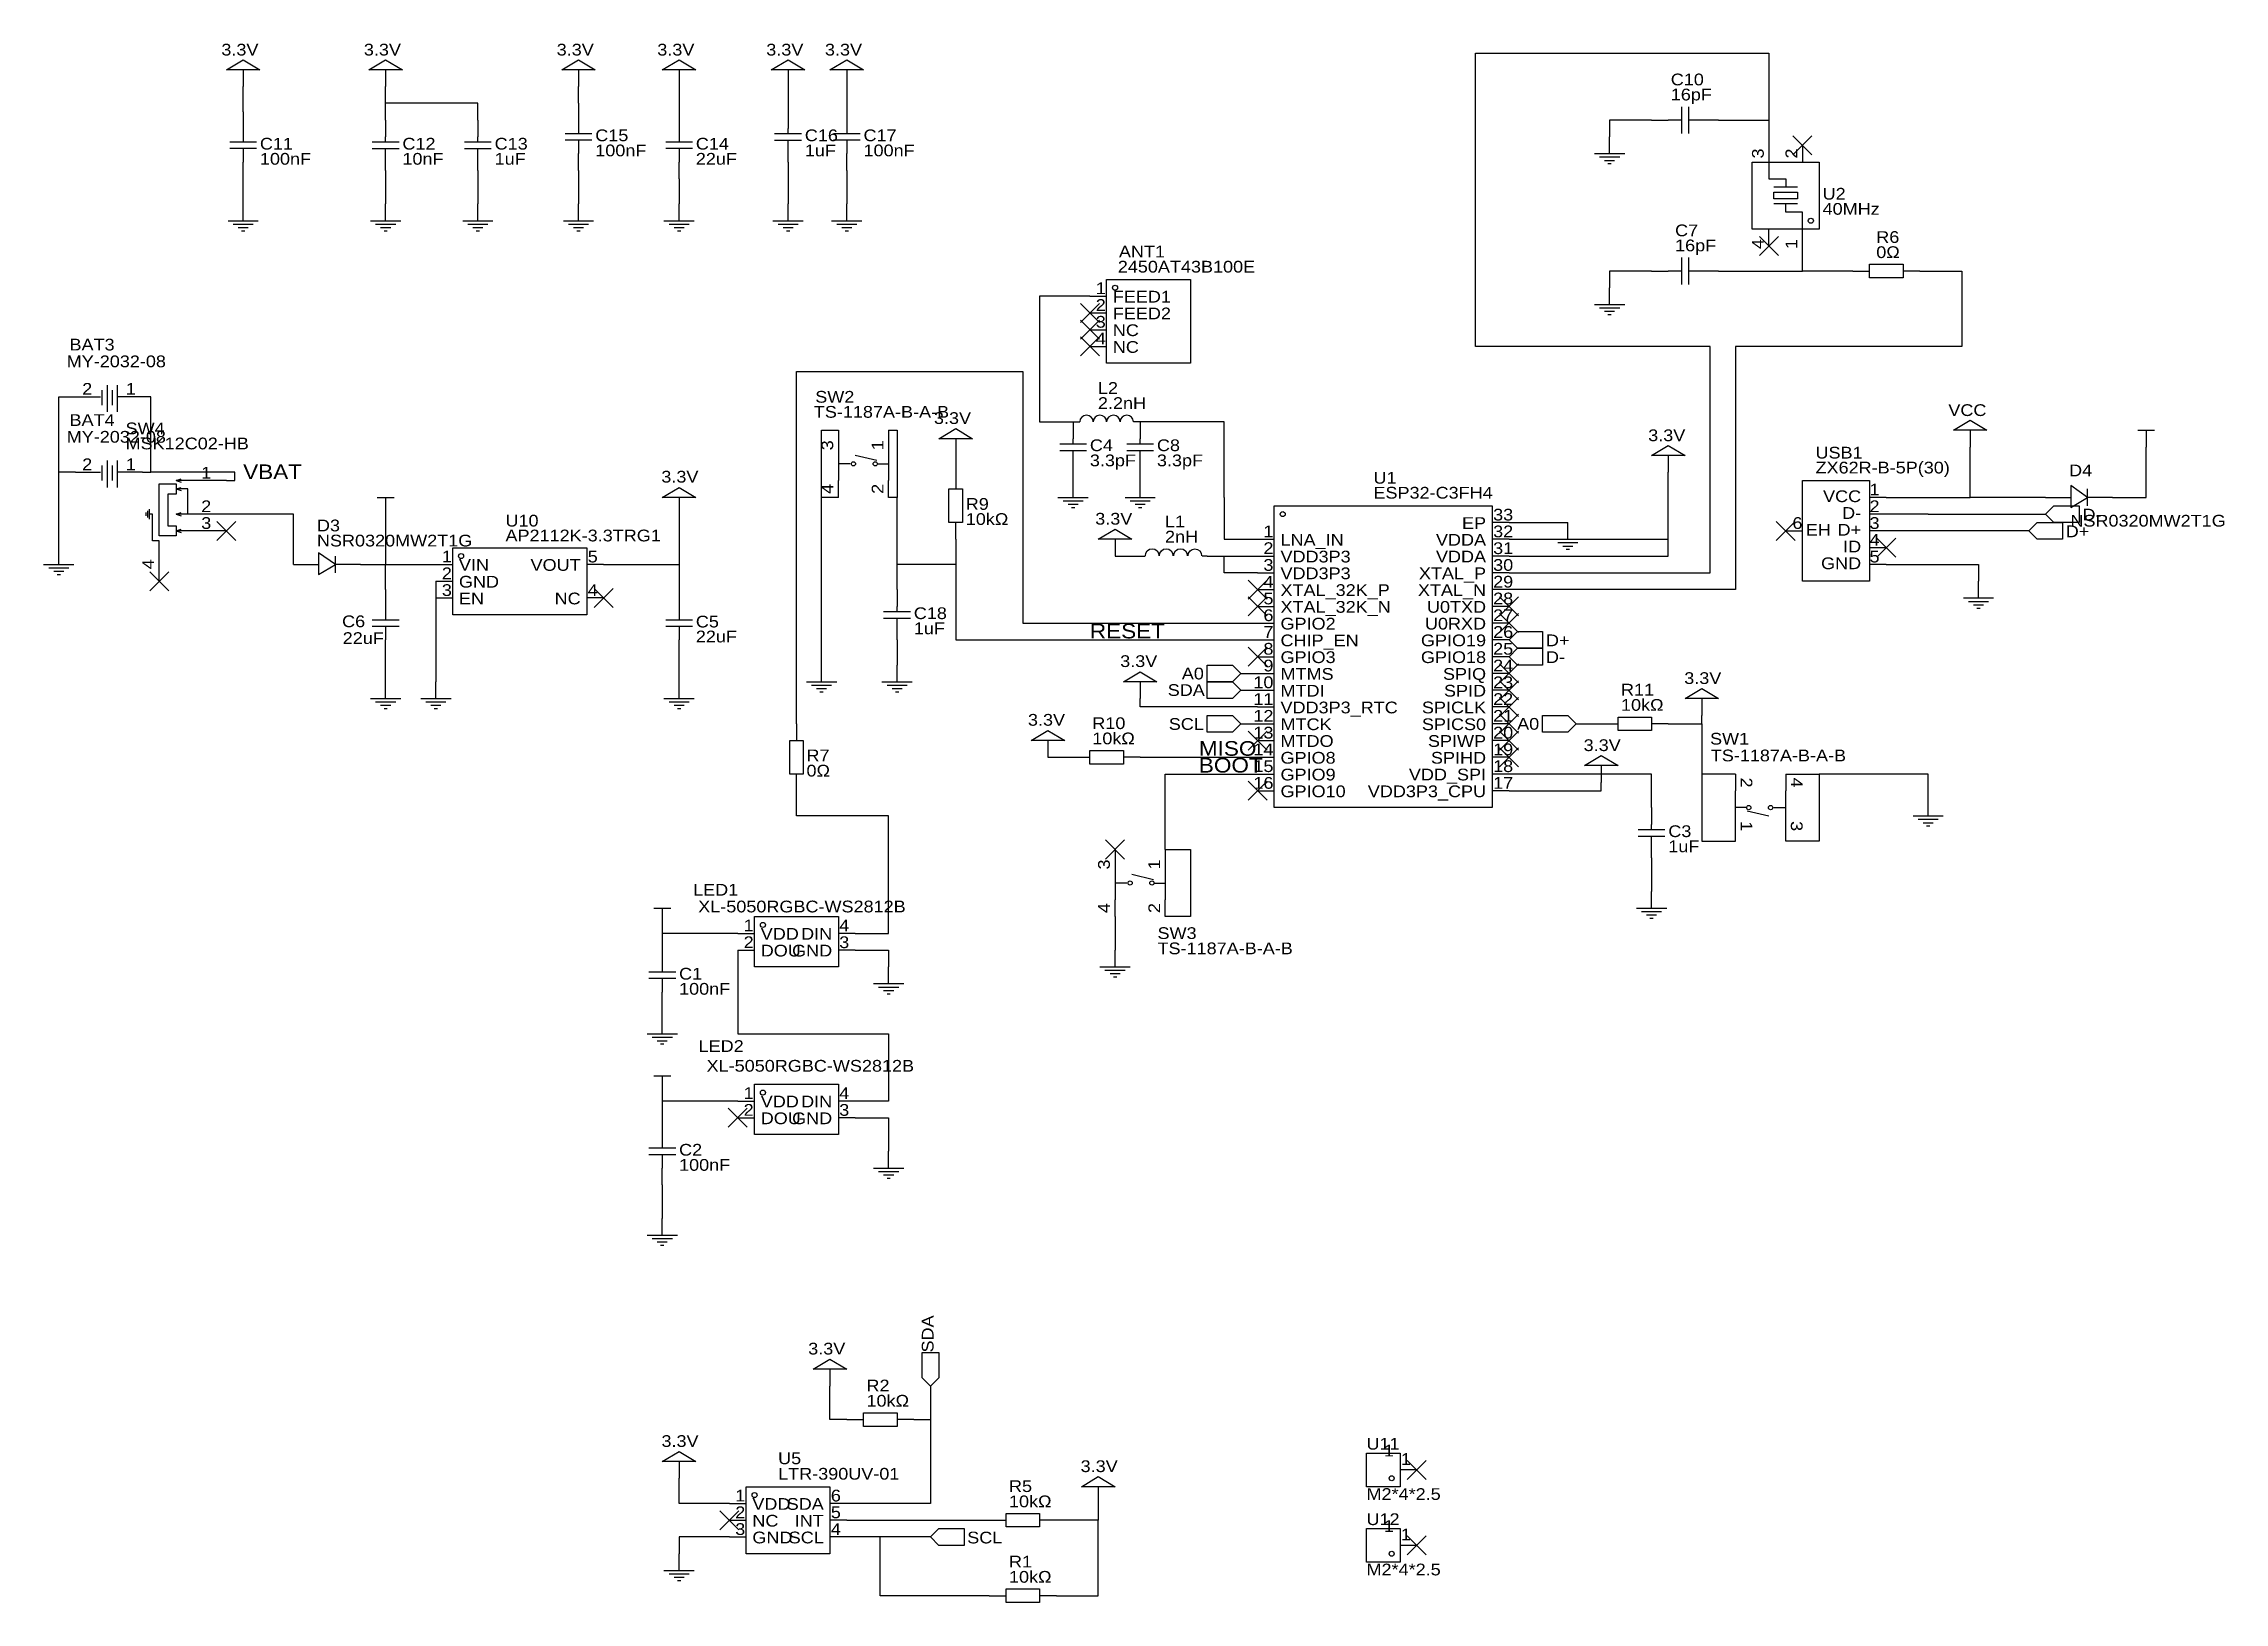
# Model space of a CAD drawing. Header units: millimetres. Extents: x 35 to 365, y -250 to -14.
import ezdxf
from ezdxf.enums import TextEntityAlignment as Align

# ---------------------------------------------------------------- set-up
doc = ezdxf.new("R2010")
doc.units = ezdxf.units.MM
doc.header["$MEASUREMENT"] = 0
doc.styles.get("Standard").update_dxf_attribs({"font": 'arial.ttf'})

msp = doc.modelspace()

# ---------------------------------------------------------------- linework, layer by layer
at = {"color": 1, "true_color": 0xa00000}
for points in [[(64.77, -17.78), (62.23, -17.78), (64.77, -16.26), (67.31, -17.78)], [(86.36, -17.78), (83.82, -17.78), (86.36, -16.26), (88.9, -17.78)], [(115.57, -17.78), (113.03, -17.78), (115.57, -16.26), (118.11, -17.78)], [(130.81, -17.78), (128.27, -17.78), (130.81, -16.26), (133.35, -17.78)], [(147.32, -17.78), (144.78, -17.78), (147.32, -16.26), (149.86, -17.78)], [(156.21, -17.78), (153.67, -17.78), (156.21, -16.26), (158.75, -17.78)], [(293.37, -41.91), (293.37, -31.75), (303.53, -31.75), (303.53, -41.91)], [(296.67, -37.34), (296.67, -36.32), (300.23, -36.32), (300.23, -37.34)], [(195.58, -49.53), (208.28, -49.53), (208.28, -62.23), (195.58, -62.23)], [(311.15, -47.24), (316.23, -47.24), (316.23, -49.28), (311.15, -49.28)], [(172.72, -73.66), (170.18, -73.66), (172.72, -72.14), (175.26, -73.66)], [(326.39, -72.39), (323.85, -72.39), (326.39, -70.87), (328.93, -72.39)], [(280.67, -76.2), (278.13, -76.2), (280.67, -74.68), (283.21, -76.2)], [(54.61, -80.77), (54.61, -82.04), (53.34, -82.04), (53.34, -86.87), (54.61, -86.87), (54.61, -88.39), (52.07, -88.39), (52.07, -80.52), (54.61, -80.52)], [(130.81, -82.55), (128.27, -82.55), (130.81, -81.03), (133.35, -82.55)], [(171.7, -86.36), (171.7, -81.28), (173.74, -81.28), (173.74, -86.36)], [(300.99, -80.01), (311.15, -80.01), (311.15, -95.25), (300.99, -95.25)], [(341.63, -84.07), (344.17, -82.55), (341.63, -80.77)], [(220.98, -83.82), (254, -83.82), (254, -129.54), (220.98, -129.54)], [(337.82, -85.09), (339.09, -83.82), (342.9, -83.82), (342.9, -86.36), (339.09, -86.36)], [(196.85, -88.9), (194.31, -88.9), (196.85, -87.38), (199.39, -88.9)], [(335.28, -87.63), (336.55, -86.36), (340.36, -86.36), (340.36, -88.9), (336.55, -88.9)], [(76.2, -94.23), (78.74, -92.71), (76.2, -90.93)], [(96.52, -90.17), (116.84, -90.17), (116.84, -100.33), (96.52, -100.33)], [(256.54, -104.14), (257.81, -102.87), (261.62, -102.87), (261.62, -105.41), (257.81, -105.41)], [(256.54, -106.68), (257.81, -105.41), (261.62, -105.41), (261.62, -107.95), (257.81, -107.95)], [(200.66, -110.49), (198.12, -110.49), (200.66, -108.97), (203.2, -110.49)], [(215.9, -109.22), (214.63, -110.49), (210.82, -110.49), (210.82, -107.95), (214.63, -107.95)], [(215.9, -111.76), (214.63, -113.03), (210.82, -113.03), (210.82, -110.49), (214.63, -110.49)], [(285.75, -113.03), (283.21, -113.03), (285.75, -111.51), (288.29, -113.03)], [(215.9, -116.84), (214.63, -118.11), (210.82, -118.11), (210.82, -115.57), (214.63, -115.57)], [(266.7, -116.84), (265.43, -118.11), (261.62, -118.11), (261.62, -115.57), (265.43, -115.57)], [(186.69, -119.38), (184.15, -119.38), (186.69, -117.86), (189.23, -119.38)], [(278.13, -117.86), (273.05, -117.86), (273.05, -115.82), (278.13, -115.82)], [(147.57, -124.46), (147.57, -119.38), (149.61, -119.38), (149.61, -124.46)], [(198.12, -122.94), (193.04, -122.94), (193.04, -120.9), (198.12, -120.9)], [(270.51, -123.19), (267.97, -123.19), (270.51, -121.67), (273.05, -123.19)], [(142.24, -146.05), (154.94, -146.05), (154.94, -153.67), (142.24, -153.67)], [(142.24, -171.45), (154.94, -171.45), (154.94, -179.07), (142.24, -179.07)], [(153.67, -214.63), (151.13, -214.63), (153.67, -213.11), (156.21, -214.63)], [(168.91, -217.17), (167.64, -215.9), (167.64, -212.09), (170.18, -212.09), (170.18, -215.9)], [(163.83, -223.27), (158.75, -223.27), (158.75, -221.23), (163.83, -221.23)], [(130.81, -228.6), (128.27, -228.6), (130.81, -227.08), (133.35, -228.6)], [(240.03, -232.41), (234.95, -232.41), (234.95, -227.33), (240.03, -227.33)], [(194.31, -232.41), (191.77, -232.41), (194.31, -230.89), (196.85, -232.41)], [(140.97, -232.41), (153.67, -232.41), (153.67, -242.57), (140.97, -242.57)], [(185.42, -238.51), (180.34, -238.51), (180.34, -236.47), (185.42, -236.47)], [(168.91, -240.03), (170.18, -238.76), (173.99, -238.76), (173.99, -241.3), (170.18, -241.3)], [(240.03, -243.84), (234.95, -243.84), (234.95, -238.76), (240.03, -238.76)], [(185.42, -249.94), (180.34, -249.94), (180.34, -247.9), (185.42, -247.9)]]:
    msp.add_lwpolyline(points, close=True, dxfattribs=at)
at = {"color": 1, "true_color": 0x008800}
for points in [[(251.46, -59.69), (251.46, -15.24)], [(251.46, -15.24), (295.91, -15.24)], [(295.91, -15.24), (295.91, -25.4)], [(64.77, -24.13), (64.77, -20.32)], [(86.36, -22.86), (86.36, -20.32)], [(86.36, -25.4), (86.36, -22.86)], [(100.33, -22.86), (86.36, -22.86)], [(100.33, -25.4), (100.33, -22.86)], [(115.57, -22.86), (115.57, -20.32)], [(130.81, -20.32), (130.81, -24.13)], [(147.32, -20.32), (147.32, -24.13)], [(156.21, -20.32), (156.21, -22.86)], [(278.13, -25.4), (271.78, -25.4)], [(271.78, -25.4), (271.78, -27.94)], [(288.29, -25.4), (295.91, -25.4)], [(295.91, -25.4), (295.91, -29.21)], [(86.36, -33.02), (86.36, -38.1)], [(100.33, -33.02), (100.33, -38.1)], [(115.57, -33.02), (115.57, -38.1)], [(147.32, -31.75), (147.32, -38.1)], [(156.21, -33.02), (156.21, -38.1)], [(64.77, -38.1), (64.77, -34.29)], [(130.81, -34.29), (130.81, -38.1)], [(300.99, -48.26), (300.99, -44.45)], [(278.13, -48.26), (271.78, -48.26)], [(271.78, -48.26), (271.78, -50.8)], [(288.29, -48.26), (300.99, -48.26)], [(308.61, -48.26), (300.99, -48.26)], [(318.77, -48.26), (325.12, -48.26)], [(325.12, -48.26), (325.12, -59.69)], [(193.04, -52.07), (185.42, -52.07)], [(185.42, -52.07), (185.42, -71.12)], [(287.02, -59.69), (251.46, -59.69)], [(287.02, -93.98), (287.02, -59.69)], [(325.12, -59.69), (290.83, -59.69)], [(290.83, -59.69), (290.83, -96.52)], [(148.59, -116.84), (148.59, -63.5)], [(148.59, -63.5), (182.88, -63.5)], [(182.88, -63.5), (182.88, -101.6)], [(36.83, -78.74), (36.83, -67.31)], [(36.83, -67.31), (39.37, -67.31)], [(50.8, -67.31), (49.53, -67.31)], [(50.8, -78.74), (50.8, -67.31)], [(152.4, -82.55), (152.4, -72.39)], [(152.4, -72.39), (154.94, -72.39)], [(162.56, -72.39), (163.83, -72.39)], [(163.83, -72.39), (163.83, -82.55)], [(185.42, -71.12), (190.5, -71.12)], [(213.36, -71.12), (200.66, -71.12)], [(213.36, -72.39), (213.36, -71.12)], [(213.36, -82.55), (213.36, -72.39)], [(326.39, -82.55), (326.39, -74.93)], [(353.06, -82.55), (353.06, -74.93)], [(39.37, -78.74), (36.83, -78.74)], [(36.83, -90.17), (36.83, -78.74)], [(49.53, -78.74), (50.8, -78.74)], [(63.5, -78.74), (50.8, -78.74)], [(63.5, -80.01), (63.5, -78.74)], [(172.72, -76.2), (172.72, -78.74)], [(190.5, -80.01), (190.5, -78.74)], [(200.66, -80.01), (200.66, -78.74)], [(280.67, -88.9), (280.67, -78.74)], [(62.23, -80.01), (63.5, -80.01)], [(152.4, -107.95), (152.4, -82.55)], [(154.94, -82.55), (152.4, -82.55)], [(163.83, -82.55), (162.56, -82.55)], [(163.83, -92.71), (163.83, -82.55)], [(213.36, -82.55), (213.36, -88.9)], [(313.69, -82.55), (326.39, -82.55)], [(337.82, -82.55), (326.39, -82.55)], [(347.98, -82.55), (353.06, -82.55)], [(72.39, -85.09), (62.23, -85.09)], [(72.39, -92.71), (72.39, -85.09)], [(86.36, -85.09), (86.36, -92.71)], [(130.81, -85.09), (130.81, -92.71)], [(320.04, -85.09), (313.69, -85.09)], [(320.04, -85.09), (330.2, -85.09)], [(330.2, -85.09), (337.82, -85.09)], [(172.72, -88.9), (172.72, -92.71)], [(213.36, -88.9), (218.44, -88.9)], [(256.54, -86.36), (265.43, -86.36)], [(256.54, -88.9), (280.67, -88.9)], [(280.67, -91.44), (280.67, -88.9)], [(335.28, -87.63), (313.69, -87.63)], [(196.85, -91.44), (200.66, -91.44)], [(210.82, -91.44), (213.36, -91.44)], [(213.36, -93.98), (213.36, -91.44)], [(213.36, -91.44), (218.44, -91.44)], [(256.54, -91.44), (280.67, -91.44)], [(82.55, -92.71), (86.36, -92.71)], [(86.36, -92.71), (93.98, -92.71)], [(86.36, -96.52), (86.36, -92.71)], [(93.98, -95.25), (93.98, -97.79)], [(119.38, -92.71), (130.81, -92.71)], [(130.81, -92.71), (130.81, -96.52)], [(168.91, -92.71), (163.83, -92.71)], [(163.83, -96.52), (163.83, -92.71)], [(172.72, -92.71), (168.91, -92.71)], [(172.72, -92.71), (172.72, -104.14)], [(218.44, -93.98), (213.36, -93.98)], [(256.54, -93.98), (287.02, -93.98)], [(313.69, -92.71), (327.66, -92.71)], [(327.66, -92.71), (327.66, -95.25)], [(93.98, -97.79), (93.98, -110.49)], [(290.83, -96.52), (256.54, -96.52)], [(182.88, -101.6), (218.44, -101.6)], [(163.83, -104.14), (163.83, -107.95)], [(172.72, -104.14), (218.44, -104.14)], [(86.36, -110.49), (86.36, -106.68)], [(130.81, -110.49), (130.81, -106.68)], [(215.9, -109.22), (218.44, -109.22)], [(215.9, -111.76), (218.44, -111.76)], [(200.66, -114.3), (200.66, -113.03)], [(218.44, -114.3), (200.66, -114.3)], [(285.75, -116.84), (285.75, -115.57)], [(215.9, -116.84), (218.44, -116.84)], [(266.7, -116.84), (270.51, -116.84)], [(280.67, -116.84), (285.75, -116.84)], [(285.75, -116.84), (285.75, -124.46)], [(186.69, -121.92), (190.5, -121.92)], [(200.66, -121.92), (208.28, -121.92)], [(208.28, -121.92), (218.44, -121.92)], [(204.47, -135.89), (204.47, -124.46)], [(204.47, -124.46), (218.44, -124.46)], [(266.7, -124.46), (256.54, -124.46)], [(278.13, -124.46), (266.7, -124.46)], [(278.13, -129.54), (278.13, -124.46)], [(285.75, -124.46), (285.75, -134.62)], [(290.83, -124.46), (285.75, -124.46)], [(298.45, -124.46), (303.53, -124.46)], [(303.53, -124.46), (303.53, -134.62)], [(320.04, -124.46), (303.53, -124.46)], [(320.04, -128.27), (320.04, -124.46)], [(148.59, -130.81), (148.59, -127)], [(256.54, -127), (270.51, -127)], [(270.51, -127), (270.51, -125.73)], [(162.56, -130.81), (148.59, -130.81)], [(162.56, -148.59), (162.56, -130.81)], [(285.75, -134.62), (290.83, -134.62)], [(303.53, -134.62), (298.45, -134.62)], [(204.47, -135.89), (208.28, -135.89)], [(208.28, -135.89), (208.28, -146.05)], [(278.13, -137.16), (278.13, -142.24)], [(128.27, -147.32), (128.27, -148.59)], [(139.7, -148.59), (128.27, -148.59)], [(128.27, -148.59), (128.27, -149.86)], [(157.48, -148.59), (162.56, -148.59)], [(196.85, -146.05), (196.85, -151.13)], [(208.28, -146.05), (204.47, -146.05)], [(139.7, -151.13), (139.7, -163.83)], [(157.48, -151.13), (162.56, -151.13)], [(162.56, -151.13), (162.56, -153.67)], [(128.27, -161.29), (128.27, -160.02)], [(139.7, -163.83), (162.56, -163.83)], [(162.56, -163.83), (162.56, -173.99)], [(128.27, -172.72), (128.27, -173.99)], [(128.27, -173.99), (128.27, -176.53)], [(139.7, -173.99), (128.27, -173.99)], [(162.56, -173.99), (157.48, -173.99)], [(157.48, -176.53), (162.56, -176.53)], [(162.56, -176.53), (162.56, -181.61)], [(128.27, -186.69), (128.27, -191.77)], [(153.67, -222.25), (153.67, -217.17)], [(168.91, -217.17), (168.91, -222.25)], [(156.21, -222.25), (153.67, -222.25)], [(166.37, -222.25), (168.91, -222.25)], [(168.91, -222.25), (168.91, -234.95)], [(130.81, -234.95), (130.81, -231.14)], [(138.43, -234.95), (130.81, -234.95)], [(166.37, -234.95), (156.21, -234.95)], [(156.21, -237.49), (177.8, -237.49)], [(168.91, -234.95), (166.37, -234.95)], [(194.31, -237.49), (187.96, -237.49)], [(194.31, -234.95), (194.31, -237.49)], [(194.31, -248.92), (194.31, -237.49)], [(138.43, -240.03), (130.81, -240.03)], [(130.81, -240.03), (130.81, -242.57)], [(161.29, -240.03), (156.21, -240.03)], [(168.91, -240.03), (161.29, -240.03)], [(161.29, -248.92), (161.29, -240.03)], [(177.8, -248.92), (161.29, -248.92)], [(187.96, -248.92), (194.31, -248.92)]]:
    msp.add_lwpolyline(points, dxfattribs=at)
at = {"color": 1, "true_color": 0xa00000}
for points in [[(64.77, -17.78), (64.77, -20.32)], [(86.36, -17.78), (86.36, -20.32)], [(115.57, -17.78), (115.57, -20.32)], [(130.81, -17.78), (130.81, -20.32)], [(147.32, -17.78), (147.32, -20.32)], [(156.21, -17.78), (156.21, -20.32)], [(115.57, -25.4), (115.57, -27.43)], [(156.21, -25.4), (156.21, -27.43)], [(282.7, -25.4), (280.67, -25.4)], [(282.7, -27.43), (282.7, -23.37)], [(283.72, -23.37), (283.72, -27.43)], [(285.75, -25.4), (283.72, -25.4)], [(62.74, -28.7), (66.8, -28.7)], [(66.8, -29.72), (62.74, -29.72)], [(64.77, -26.67), (64.77, -28.7)], [(64.77, -29.72), (64.77, -31.75)], [(84.33, -28.7), (88.39, -28.7)], [(84.33, -29.72), (88.39, -29.72)], [(86.36, -28.7), (86.36, -27.94)], [(86.36, -30.48), (86.36, -29.72)], [(98.3, -28.7), (102.36, -28.7)], [(98.3, -29.72), (102.36, -29.72)], [(100.33, -28.7), (100.33, -27.94)], [(100.33, -30.48), (100.33, -29.72)], [(113.54, -27.43), (117.6, -27.43)], [(117.6, -28.45), (113.54, -28.45)], [(115.57, -28.45), (115.57, -30.48)], [(128.78, -28.7), (132.84, -28.7)], [(132.84, -29.72), (128.78, -29.72)], [(130.81, -26.67), (130.81, -28.7)], [(130.81, -29.72), (130.81, -31.75)], [(145.29, -27.43), (149.35, -27.43)], [(145.29, -28.45), (149.35, -28.45)], [(147.32, -27.43), (147.32, -26.67)], [(147.32, -29.21), (147.32, -28.45)], [(154.18, -27.43), (158.24, -27.43)], [(158.24, -28.45), (154.18, -28.45)], [(156.21, -28.45), (156.21, -30.48)], [(271.78, -30.48), (271.78, -27.94)], [(269.49, -30.48), (274.07, -30.48)], [(270.26, -30.99), (273.3, -30.99)], [(271.02, -31.5), (272.54, -31.5)], [(271.53, -32), (272.03, -32)], [(295.91, -31.75), (295.91, -34.29), (298.45, -34.29), (298.45, -35.56)], [(300.23, -35.56), (296.67, -35.56)], [(64.77, -40.64), (64.77, -38.1)], [(86.36, -40.64), (86.36, -38.1)], [(100.33, -40.64), (100.33, -38.1)], [(115.57, -40.64), (115.57, -38.1)], [(130.81, -40.64), (130.81, -38.1)], [(147.32, -40.64), (147.32, -38.1)], [(156.21, -40.64), (156.21, -38.1)], [(300.23, -38.1), (296.67, -38.1)], [(300.99, -41.91), (300.99, -39.37), (298.45, -39.37), (298.45, -38.1)], [(62.48, -40.64), (67.06, -40.64)], [(63.25, -41.15), (66.29, -41.15)], [(64.01, -41.66), (65.53, -41.66)], [(64.52, -42.16), (65.02, -42.16)], [(84.07, -40.64), (88.65, -40.64)], [(84.84, -41.15), (87.88, -41.15)], [(85.6, -41.66), (87.12, -41.66)], [(86.11, -42.16), (86.61, -42.16)], [(98.04, -40.64), (102.62, -40.64)], [(98.81, -41.15), (101.85, -41.15)], [(99.57, -41.66), (101.09, -41.66)], [(100.08, -42.16), (100.58, -42.16)], [(113.28, -40.64), (117.86, -40.64)], [(114.05, -41.15), (117.09, -41.15)], [(114.81, -41.66), (116.33, -41.66)], [(115.32, -42.16), (115.82, -42.16)], [(128.52, -40.64), (133.1, -40.64)], [(129.29, -41.15), (132.33, -41.15)], [(130.05, -41.66), (131.57, -41.66)], [(130.56, -42.16), (131.06, -42.16)], [(145.03, -40.64), (149.61, -40.64)], [(145.8, -41.15), (148.84, -41.15)], [(146.56, -41.66), (148.08, -41.66)], [(147.07, -42.16), (147.57, -42.16)], [(153.92, -40.64), (158.5, -40.64)], [(154.69, -41.15), (157.73, -41.15)], [(155.45, -41.66), (156.97, -41.66)], [(155.96, -42.16), (156.46, -42.16)], [(282.7, -50.29), (282.7, -46.23)], [(283.72, -46.23), (283.72, -50.29)], [(282.7, -48.26), (280.67, -48.26)], [(285.75, -48.26), (283.72, -48.26)], [(271.78, -53.34), (271.78, -50.8)], [(269.49, -53.34), (274.07, -53.34)], [(270.26, -53.85), (273.3, -53.85)], [(271.02, -54.36), (272.54, -54.36)], [(271.53, -54.86), (272.03, -54.86)], [(44.2, -69.6), (44.2, -65.53)], [(45.72, -69.6), (45.72, -65.53)], [(43.43, -68.58), (43.43, -66.29)], [(44.96, -68.58), (44.96, -66.29)], [(326.39, -72.39), (326.39, -74.93)], [(351.79, -72.39), (354.33, -72.39)], [(353.06, -72.39), (353.06, -74.93)], [(154.94, -74.93), (154.94, -80.01)], [(162.56, -74.93), (162.56, -80.01)], [(172.72, -73.66), (172.72, -76.2)], [(188.47, -74.42), (192.53, -74.42)], [(188.47, -75.44), (192.53, -75.44)], [(190.5, -74.42), (190.5, -73.66)], [(190.5, -76.2), (190.5, -75.44)], [(198.63, -74.42), (202.69, -74.42)], [(198.63, -75.44), (202.69, -75.44)], [(200.66, -74.42), (200.66, -73.66)], [(200.66, -76.2), (200.66, -75.44)], [(43.43, -80.01), (43.43, -77.72)], [(44.2, -81.03), (44.2, -76.96)], [(44.96, -80.01), (44.96, -77.72)], [(45.72, -81.03), (45.72, -76.96)], [(156.72, -77.47), (154.94, -77.47)], [(160.78, -76.96), (157.48, -76.2)], [(160.78, -77.47), (162.56, -77.47)], [(280.67, -76.2), (280.67, -78.74)], [(54.61, -80.01), (55.37, -79.76)], [(54.61, -80.01), (55.37, -80.26)], [(55.37, -80.01), (54.61, -80.01)], [(54.61, -81.28), (55.37, -81.03)], [(56.39, -85.09), (56.39, -81.28), (54.61, -81.28), (55.37, -81.53)], [(57.15, -80.01), (55.37, -80.01)], [(85.09, -82.55), (87.63, -82.55)], [(86.36, -82.55), (86.36, -85.09)], [(130.81, -82.55), (130.81, -85.09)], [(188.21, -82.55), (192.79, -82.55)], [(190.5, -82.55), (190.5, -80.01)], [(198.37, -82.55), (202.95, -82.55)], [(200.66, -82.55), (200.66, -80.01)], [(344.17, -83.82), (344.17, -81.28)], [(50.04, -84.84), (50.04, -85.34)], [(50.29, -84.58), (50.29, -85.6)], [(50.55, -84.33), (50.55, -85.85)], [(52.07, -90.17), (52.07, -89.15), (51.05, -89.15), (51.05, -85.09), (50.55, -85.09)], [(54.61, -85.09), (55.37, -84.84)], [(55.37, -85.09), (54.61, -85.09)], [(54.61, -85.09), (55.37, -85.34)], [(57.15, -85.09), (55.37, -85.09)], [(188.98, -83.06), (192.02, -83.06)], [(189.74, -83.57), (191.26, -83.57)], [(190.25, -84.07), (190.75, -84.07)], [(199.14, -83.06), (202.18, -83.06)], [(199.9, -83.57), (201.42, -83.57)], [(200.41, -84.07), (200.91, -84.07)], [(54.61, -87.63), (55.37, -87.38)], [(57.15, -87.63), (54.61, -87.63), (55.37, -87.88)], [(196.85, -88.9), (196.85, -91.44)], [(263.14, -88.9), (267.72, -88.9)], [(265.43, -88.9), (265.43, -86.36)], [(36.83, -92.71), (36.83, -90.17)], [(78.74, -93.98), (78.74, -91.44)], [(201.45, -91.42), (201.5, -91.01), (201.72, -90.65), (202.06, -90.41), (202.46, -90.33), (202.87, -90.42), (203.21, -90.65), (203.43, -91.01), (203.47, -91.43)], [(203.61, -91.42), (203.65, -91.01), (203.87, -90.65), (204.21, -90.41), (204.62, -90.33), (205.02, -90.41), (205.36, -90.65), (205.58, -91.01), (205.63, -91.42)], [(205.76, -91.42), (205.81, -91.01), (206.02, -90.65), (206.37, -90.41), (206.77, -90.33), (207.17, -90.41), (207.51, -90.65), (207.73, -91.01), (207.78, -91.42)], [(207.95, -91.42), (208, -91.01), (208.22, -90.66), (208.56, -90.43), (208.96, -90.35), (209.36, -90.43), (209.7, -90.66), (209.92, -91.01), (209.97, -91.43)], [(263.91, -89.41), (266.95, -89.41)], [(264.67, -89.92), (266.19, -89.92)], [(265.18, -90.42), (265.68, -90.42)], [(34.54, -92.71), (39.12, -92.71)], [(35.31, -93.22), (38.35, -93.22)], [(36.07, -93.73), (37.59, -93.73)], [(36.58, -94.23), (37.08, -94.23)], [(327.66, -97.79), (327.66, -95.25)], [(86.36, -99.06), (86.36, -101.09)], [(130.81, -99.06), (130.81, -101.09)], [(163.83, -99.82), (163.83, -99.06)], [(325.37, -97.79), (329.95, -97.79)], [(326.14, -98.3), (329.18, -98.3)], [(326.9, -98.81), (328.42, -98.81)], [(84.33, -101.09), (88.39, -101.09)], [(88.39, -102.11), (84.33, -102.11)], [(86.36, -102.11), (86.36, -104.14)], [(128.78, -101.09), (132.84, -101.09)], [(132.84, -102.11), (128.78, -102.11)], [(130.81, -102.11), (130.81, -104.14)], [(161.8, -99.82), (165.86, -99.82)], [(161.8, -100.84), (165.86, -100.84)], [(163.83, -101.6), (163.83, -100.84)], [(327.41, -99.31), (327.91, -99.31)], [(152.4, -110.49), (152.4, -107.95)], [(163.83, -110.49), (163.83, -107.95)], [(86.36, -113.03), (86.36, -110.49)], [(93.98, -113.03), (93.98, -110.49)], [(130.81, -113.03), (130.81, -110.49)], [(150.11, -110.49), (154.69, -110.49)], [(150.88, -111), (153.92, -111)], [(151.64, -111.51), (153.16, -111.51)], [(152.15, -112.01), (152.65, -112.01)], [(161.54, -110.49), (166.12, -110.49)], [(162.31, -111), (165.35, -111)], [(163.07, -111.51), (164.59, -111.51)], [(163.58, -112.01), (164.08, -112.01)], [(200.66, -110.49), (200.66, -113.03)], [(84.07, -113.03), (88.65, -113.03)], [(84.84, -113.54), (87.88, -113.54)], [(85.6, -114.05), (87.12, -114.05)], [(86.11, -114.55), (86.61, -114.55)], [(91.69, -113.03), (96.27, -113.03)], [(92.46, -113.54), (95.5, -113.54)], [(93.22, -114.05), (94.74, -114.05)], [(93.73, -114.55), (94.23, -114.55)], [(128.52, -113.03), (133.1, -113.03)], [(129.29, -113.54), (132.33, -113.54)], [(130.05, -114.05), (131.57, -114.05)], [(130.56, -114.55), (131.06, -114.55)], [(285.75, -113.03), (285.75, -115.57)], [(186.69, -119.38), (186.69, -121.92)], [(270.51, -123.19), (270.51, -125.73)], [(290.83, -132.08), (290.83, -127)], [(298.45, -132.08), (298.45, -127)], [(320.04, -130.81), (320.04, -128.27)], [(278.13, -132.84), (278.13, -132.08)], [(292.61, -129.54), (290.83, -129.54)], [(292.61, -130.05), (295.91, -130.81)], [(296.67, -129.54), (298.45, -129.54)], [(317.75, -130.81), (322.33, -130.81)], [(318.52, -131.32), (321.56, -131.32)], [(319.28, -131.83), (320.8, -131.83)], [(276.1, -132.84), (280.16, -132.84)], [(276.1, -133.86), (280.16, -133.86)], [(278.13, -134.62), (278.13, -133.86)], [(319.79, -132.33), (320.29, -132.33)], [(196.85, -138.43), (196.85, -143.51)], [(204.47, -138.43), (204.47, -143.51)], [(198.63, -140.97), (196.85, -140.97)], [(202.69, -140.46), (199.39, -139.7)], [(202.69, -140.97), (204.47, -140.97)], [(127, -144.78), (129.54, -144.78)], [(128.27, -144.78), (128.27, -147.32)], [(275.84, -144.78), (280.42, -144.78)], [(276.61, -145.29), (279.65, -145.29)], [(278.13, -144.78), (278.13, -142.24)], [(277.37, -145.8), (278.89, -145.8)], [(277.88, -146.3), (278.38, -146.3)], [(196.85, -153.67), (196.85, -151.13)], [(126.24, -154.43), (130.3, -154.43)], [(128.27, -152.4), (128.27, -154.43)], [(162.56, -156.21), (162.56, -153.67)], [(194.56, -153.67), (199.14, -153.67)], [(195.33, -154.18), (198.37, -154.18)], [(196.09, -154.69), (197.61, -154.69)], [(196.6, -155.19), (197.1, -155.19)], [(130.3, -155.45), (126.24, -155.45)], [(128.27, -155.45), (128.27, -157.48)], [(160.27, -156.21), (164.85, -156.21)], [(161.04, -156.72), (164.08, -156.72)], [(161.8, -157.23), (163.32, -157.23)], [(162.31, -157.73), (162.81, -157.73)], [(128.27, -163.83), (128.27, -161.29)], [(125.98, -163.83), (130.56, -163.83)], [(126.75, -164.34), (129.79, -164.34)], [(127.51, -164.85), (129.03, -164.85)], [(128.02, -165.35), (128.52, -165.35)], [(127, -170.18), (129.54, -170.18)], [(128.27, -170.18), (128.27, -172.72)], [(126.24, -181.1), (130.3, -181.1)], [(128.27, -179.07), (128.27, -181.1)], [(162.56, -184.15), (162.56, -181.61)], [(130.3, -182.12), (126.24, -182.12)], [(128.27, -182.12), (128.27, -184.15)], [(160.27, -184.15), (164.85, -184.15)], [(161.04, -184.66), (164.08, -184.66)], [(161.8, -185.17), (163.32, -185.17)], [(162.31, -185.67), (162.81, -185.67)], [(125.98, -194.31), (130.56, -194.31)], [(126.75, -194.82), (129.79, -194.82)], [(128.27, -194.31), (128.27, -191.77)], [(127.51, -195.33), (129.03, -195.33)], [(128.02, -195.83), (128.52, -195.83)], [(153.67, -214.63), (153.67, -217.17)], [(130.81, -228.6), (130.81, -231.14)], [(194.31, -232.41), (194.31, -234.95)], [(130.81, -245.11), (130.81, -242.57)], [(128.52, -245.11), (133.1, -245.11)], [(129.29, -245.62), (132.33, -245.62)], [(130.05, -246.13), (131.57, -246.13)], [(130.56, -246.63), (131.06, -246.63)]]:
    msp.add_lwpolyline(points, dxfattribs=at)
at = {"color": 1, "true_color": 0x880000}
for points in [[(115.57, -22.86), (115.57, -25.4)], [(156.21, -22.86), (156.21, -25.4)], [(64.77, -24.13), (64.77, -26.67)], [(86.36, -25.4), (86.36, -27.94)], [(100.33, -25.4), (100.33, -27.94)], [(130.81, -24.13), (130.81, -26.67)], [(147.32, -24.13), (147.32, -26.67)], [(278.13, -25.4), (280.67, -25.4)], [(288.29, -25.4), (285.75, -25.4)], [(147.32, -31.75), (147.32, -29.21)], [(295.91, -29.21), (295.91, -31.75)], [(300.99, -29.21), (300.99, -31.75)], [(64.77, -34.29), (64.77, -31.75)], [(86.36, -33.02), (86.36, -30.48)], [(100.33, -33.02), (100.33, -30.48)], [(115.57, -33.02), (115.57, -30.48)], [(130.81, -34.29), (130.81, -31.75)], [(156.21, -33.02), (156.21, -30.48)], [(295.91, -44.45), (295.91, -41.91)], [(300.99, -44.45), (300.99, -41.91)], [(278.13, -48.26), (280.67, -48.26)], [(288.29, -48.26), (285.75, -48.26)], [(308.61, -48.26), (311.15, -48.26)], [(318.77, -48.26), (316.23, -48.26)], [(193.04, -52.07), (195.58, -52.07)], [(193.04, -54.61), (195.58, -54.61)], [(193.04, -57.15), (195.58, -57.15)], [(193.04, -59.69), (195.58, -59.69)], [(39.37, -67.31), (43.18, -67.31)], [(49.53, -67.31), (45.72, -67.31)], [(154.94, -72.39), (154.94, -74.93)], [(162.56, -72.39), (162.56, -74.93)], [(190.5, -71.12), (191.52, -71.12)], [(190.5, -71.12), (190.5, -73.66)], [(200.66, -71.12), (199.64, -71.12)], [(200.66, -71.12), (200.66, -73.66)], [(39.37, -78.74), (43.18, -78.74)], [(49.53, -78.74), (45.72, -78.74)], [(172.72, -78.74), (172.72, -81.28)], [(190.5, -78.74), (190.5, -76.2)], [(200.66, -78.74), (200.66, -76.2)], [(62.23, -80.01), (57.15, -80.01)], [(154.94, -82.55), (154.94, -80.01)], [(162.56, -82.55), (162.56, -80.01)], [(313.69, -82.55), (311.15, -82.55)], [(337.82, -82.55), (341.63, -82.55)], [(347.98, -82.55), (344.17, -82.55)], [(62.23, -85.09), (57.15, -85.09)], [(313.69, -85.09), (311.15, -85.09)], [(62.23, -87.63), (57.15, -87.63)], [(172.72, -88.9), (172.72, -86.36)], [(218.44, -88.9), (220.98, -88.9)], [(256.54, -86.36), (254, -86.36)], [(256.54, -88.9), (254, -88.9)], [(298.45, -87.63), (300.99, -87.63)], [(313.69, -87.63), (311.15, -87.63)], [(52.07, -95.25), (52.07, -90.17)], [(200.66, -91.44), (201.42, -91.44)], [(210.82, -91.44), (210.06, -91.44)], [(218.44, -91.44), (220.98, -91.44)], [(256.54, -91.44), (254, -91.44)], [(313.69, -90.17), (311.15, -90.17)], [(72.39, -92.71), (76.2, -92.71)], [(82.55, -92.71), (78.74, -92.71)], [(93.98, -92.71), (96.52, -92.71)], [(93.98, -95.25), (96.52, -95.25)], [(119.38, -92.71), (116.84, -92.71)], [(218.44, -93.98), (220.98, -93.98)], [(256.54, -93.98), (254, -93.98)], [(313.69, -92.71), (311.15, -92.71)], [(86.36, -96.52), (86.36, -99.06)], [(93.98, -97.79), (96.52, -97.79)], [(119.38, -97.79), (116.84, -97.79)], [(130.81, -96.52), (130.81, -99.06)], [(163.83, -96.52), (163.83, -99.06)], [(218.44, -96.52), (220.98, -96.52)], [(218.44, -99.06), (220.98, -99.06)], [(256.54, -96.52), (254, -96.52)], [(256.54, -99.06), (254, -99.06)], [(163.83, -104.14), (163.83, -101.6)], [(218.44, -101.6), (220.98, -101.6)], [(256.54, -101.6), (254, -101.6)], [(86.36, -106.68), (86.36, -104.14)], [(130.81, -106.68), (130.81, -104.14)], [(218.44, -104.14), (220.98, -104.14)], [(256.54, -104.14), (254, -104.14)], [(218.44, -106.68), (220.98, -106.68)], [(256.54, -106.68), (254, -106.68)], [(218.44, -109.22), (220.98, -109.22)], [(218.44, -111.76), (220.98, -111.76)], [(256.54, -109.22), (254, -109.22)], [(256.54, -111.76), (254, -111.76)], [(218.44, -114.3), (220.98, -114.3)], [(256.54, -114.3), (254, -114.3)], [(148.59, -116.84), (148.59, -119.38)], [(218.44, -116.84), (220.98, -116.84)], [(256.54, -116.84), (254, -116.84)], [(270.51, -116.84), (273.05, -116.84)], [(280.67, -116.84), (278.13, -116.84)], [(190.5, -121.92), (193.04, -121.92)], [(200.66, -121.92), (198.12, -121.92)], [(218.44, -119.38), (220.98, -119.38)], [(218.44, -121.92), (220.98, -121.92)], [(256.54, -119.38), (254, -119.38)], [(256.54, -121.92), (254, -121.92)], [(148.59, -127), (148.59, -124.46)], [(218.44, -124.46), (220.98, -124.46)], [(256.54, -124.46), (254, -124.46)], [(290.83, -124.46), (290.83, -127)], [(298.45, -124.46), (298.45, -127)], [(218.44, -127), (220.98, -127)], [(256.54, -127), (254, -127)], [(278.13, -129.54), (278.13, -132.08)], [(290.83, -134.62), (290.83, -132.08)], [(298.45, -134.62), (298.45, -132.08)], [(278.13, -137.16), (278.13, -134.62)], [(196.85, -135.89), (196.85, -138.43)], [(204.47, -135.89), (204.47, -138.43)], [(196.85, -146.05), (196.85, -143.51)], [(204.47, -146.05), (204.47, -143.51)], [(139.7, -148.59), (142.24, -148.59)], [(157.48, -148.59), (154.94, -148.59)], [(128.27, -149.86), (128.27, -152.4)], [(139.7, -151.13), (142.24, -151.13)], [(157.48, -151.13), (154.94, -151.13)], [(128.27, -160.02), (128.27, -157.48)], [(139.7, -173.99), (142.24, -173.99)], [(157.48, -173.99), (154.94, -173.99)], [(128.27, -176.53), (128.27, -179.07)], [(139.7, -176.53), (142.24, -176.53)], [(157.48, -176.53), (154.94, -176.53)], [(128.27, -186.69), (128.27, -184.15)], [(156.21, -222.25), (158.75, -222.25)], [(166.37, -222.25), (163.83, -222.25)], [(242.57, -229.87), (240.03, -229.87)], [(138.43, -234.95), (140.97, -234.95)], [(138.43, -237.49), (140.97, -237.49)], [(156.21, -234.95), (153.67, -234.95)], [(156.21, -237.49), (153.67, -237.49)], [(177.8, -237.49), (180.34, -237.49)], [(187.96, -237.49), (185.42, -237.49)], [(138.43, -240.03), (140.97, -240.03)], [(156.21, -240.03), (153.67, -240.03)], [(242.57, -241.3), (240.03, -241.3)], [(177.8, -248.92), (180.34, -248.92)], [(187.96, -248.92), (185.42, -248.92)]]:
    msp.add_lwpolyline(points, dxfattribs=at)
at = {"color": 1, "true_color": 0x999999}
for points in [[(302.43, -27.77), (299.55, -30.65)], [(299.55, -27.77), (302.43, -30.65)], [(297.35, -43.01), (294.47, -45.89)], [(294.47, -43.01), (297.35, -45.89)], [(194.48, -53.17), (191.6, -56.05)], [(191.6, -53.17), (194.48, -56.05)], [(194.48, -55.71), (191.6, -58.59)], [(191.6, -55.71), (194.48, -58.59)], [(194.48, -58.25), (191.6, -61.13)], [(191.6, -58.25), (194.48, -61.13)], [(63.67, -86.19), (60.79, -89.07)], [(60.79, -86.19), (63.67, -89.07)], [(299.89, -86.19), (297.01, -89.07)], [(297.01, -86.19), (299.89, -89.07)], [(315.13, -88.73), (312.25, -91.61)], [(312.25, -88.73), (315.13, -91.61)], [(53.51, -93.81), (50.63, -96.69)], [(50.63, -93.81), (53.51, -96.69)], [(219.88, -95.08), (217, -97.96)], [(217, -95.08), (219.88, -97.96)], [(120.82, -96.35), (117.94, -99.23)], [(117.94, -96.35), (120.82, -99.23)], [(219.88, -97.62), (217, -100.5)], [(217, -97.62), (219.88, -100.5)], [(257.98, -97.62), (255.1, -100.5)], [(255.1, -97.62), (257.98, -100.5)], [(257.98, -100.16), (255.1, -103.04)], [(255.1, -100.16), (257.98, -103.04)], [(219.88, -105.24), (217, -108.12)], [(217, -105.24), (219.88, -108.12)], [(257.98, -107.78), (255.1, -110.66)], [(255.1, -107.78), (257.98, -110.66)], [(257.98, -110.32), (255.1, -113.2)], [(255.1, -110.32), (257.98, -113.2)], [(257.98, -112.86), (255.1, -115.74)], [(255.1, -112.86), (257.98, -115.74)], [(257.98, -115.4), (255.1, -118.28)], [(255.1, -115.4), (257.98, -118.28)], [(219.88, -117.94), (217, -120.82)], [(217, -117.94), (219.88, -120.82)], [(257.98, -117.94), (255.1, -120.82)], [(255.1, -117.94), (257.98, -120.82)], [(257.98, -120.48), (255.1, -123.36)], [(255.1, -120.48), (257.98, -123.36)], [(219.88, -125.56), (217, -128.44)], [(217, -125.56), (219.88, -128.44)], [(198.29, -134.45), (195.41, -137.33)], [(195.41, -134.45), (198.29, -137.33)], [(141.14, -175.09), (138.26, -177.97)], [(138.26, -175.09), (141.14, -177.97)], [(244.01, -228.43), (241.13, -231.31)], [(241.13, -228.43), (244.01, -231.31)], [(139.87, -236.05), (136.99, -238.93)], [(136.99, -236.05), (139.87, -238.93)], [(244.01, -239.86), (241.13, -242.74)], [(241.13, -239.86), (244.01, -242.74)]]:
    msp.add_lwpolyline(points, dxfattribs=at)
at = {"color": 1, "true_color": 0xa00000}
for centre in [(192.53, -71.12), (194.56, -71.12), (196.6, -71.12), (198.63, -71.12)]:
    msp.add_arc(centre, 1.02, 359.7135, 539.7135, dxfattribs=at)
at = {"true_color": 0x000000}
for centre, major_axis in [((302.26, -40.64), (0, 0.381)), ((196.85, -50.8), (0, 0.381)), ((157.23, -77.47), (0, 0.318)), ((160.53, -77.47), (0, 0.318)), ((222.25, -85.09), (0, 0.381)), ((97.79, -91.44), (0, 0.381)), ((292.86, -129.54), (0, 0.318)), ((296.16, -129.54), (0, 0.318)), ((199.14, -140.97), (0, 0.318)), ((202.44, -140.97), (0, 0.318)), ((143.51, -147.32), (0, 0.381)), ((143.51, -172.72), (0, 0.381)), ((238.76, -231.14), (0, 0.381)), ((142.24, -233.68), (0, 0.381)), ((238.76, -242.57), (0, 0.381))]:
    msp.add_ellipse(centre, major_axis=major_axis, ratio=1, dxfattribs=at)

# ---------------------------------------------------------------- texts
at = {"color": 1, "true_color": 0x000080, "width": 1.1}
for s, p in [('3.3V', (61.47, -16.15)), ('3.3V', (83.06, -16.15)), ('3.3V', (112.27, -16.15)), ('3.3V', (127.51, -16.15)), ('3.3V', (144.02, -16.15)), ('3.3V', (152.91, -16.15)), ('C10', (281.04, -20.67)), ('16pF', (281.04, -22.95)), ('C11', (67.31, -30.4)), ('C12', (88.9, -30.4)), ('C13', (102.87, -30.4)), ('C15', (118.11, -29.13)), ('100nF', (118.11, -31.42)), ('C14', (133.35, -30.4)), ('C16', (149.86, -29.13)), ('1uF', (149.86, -31.42)), ('C17', (158.75, -29.13)), ('100nF', (158.75, -31.42)), ('100nF', (67.31, -32.69)), ('10nF', (88.9, -32.69)), ('1uF', (102.87, -32.69)), ('22uF', (133.35, -32.69)), ('U2', (304.04, -37.98)), ('40MHz', (304.04, -40.27)), ('C7', (281.69, -43.53)), ('R6', (312.17, -44.54)), ('ANT1', (197.44, -46.74)), ('16pF', (281.69, -45.81)), ('0Ω', (312.17, -46.83)), ('2450AT43B100E', (197.27, -49.03)), ('BAT3', (38.47, -60.83)), ('MY-2032-08', (38.04, -63.37)), ('L2', (194.26, -67.4)), ('TS-1187A-B-A-B', (151.22, -71.02)), ('SW2', (151.44, -68.74)), ('2.2nH', (194.26, -69.69)), ('VCC', (323.09, -70.76)), ('MY-2032-08', (38.04, -74.8)), ('BAT4', (38.47, -72.26)), ('SW4', (46.96, -73.53)), ('3.3V', (169.42, -71.96)), ('3.3V', (277.62, -74.57)), ('MSK12C02-HB', (46.96, -75.81)), ('C4', (193.04, -76.08)), ('C8', (203.2, -76.08)), ('USB1', (302.97, -77.2)), ('3.3V', (128.12, -80.84)), ('3.3pF', (193.04, -78.37)), ('3.3pF', (203.2, -78.37)), ('U1', (236, -81.01)), ('ZX62R-B-5P(30)', (302.97, -79.46)), ('D4', (341.38, -79.89)), ('ESP32-C3FH4', (236, -83.27)), ('D3', (75.95, -88.23)), ('U10', (104.51, -87.5)), ('10kΩ', (174.24, -87.26)), ('R9', (174.24, -84.97)), ('3.3V', (193.85, -87.21)), ('L1', (204.42, -87.63)), ('NSR0320MW2T1G', (341.58, -87.51)), ('D-', (343.41, -86.58)), ('NSR0320MW2T1G', (75.95, -90.52)), ('AP2112K-3.3TRG1', (104.51, -89.75)), ('2nH', (204.42, -89.92)), ('D+', (340.87, -89.12)), ('C6', (79.76, -102.75)), ('C5', (133.35, -102.79)), ('C18', (166.37, -101.52)), ('1uF', (166.37, -103.81)), ('22uF', (79.85, -105.29)), ('22uF', (133.35, -105.05)), ('D+', (262.13, -105.63)), ('3.3V', (197.63, -108.78)), ('D-', (262.13, -108.17)), ('3.3V', (283.08, -111.35)), ('SDA', (204.83, -113.16)), ('R11', (273.5, -113.1)), ('3.3V', (183.66, -117.67)), ('10kΩ', (273.5, -115.41)), ('10kΩ', (193.41, -120.49)), ('R10', (193.41, -118.18)), ('SW1', (286.99, -120.53)), ('R7', (150.11, -123.06)), ('3.3V', (267.84, -121.51)), ('TS-1187A-B-A-B', (287.1, -123.07)), ('0Ω', (150.11, -125.37)), ('C3', (280.67, -134.54)), ('1uF', (280.67, -136.83)), ('LED1', (132.93, -143.41)), ('XL-5050RGBC-WS2812B', (133.71, -145.95)), ('SW3', (203.29, -149.98)), ('TS-1187A-B-A-B', (203.29, -152.29)), ('C1', (130.81, -156.13)), ('100nF', (130.81, -158.42)), ('LED2', (133.77, -167.09)), ('XL-5050RGBC-WS2812B', (134.98, -170.08)), ('C2', (130.81, -182.8)), ('100nF', (130.81, -185.09)), ('3.3V', (150.37, -212.92)), ('R2', (159.2, -218.51)), ('10kΩ', (159.2, -220.82)), ('3.3V', (128.14, -226.92)), ('U5', (145.81, -229.54)), ('U11', (234.95, -227.33)), ('LTR-390UV-01', (145.81, -231.88)), ('3.3V', (191.64, -230.73)), ('10kΩ', (180.79, -236.06)), ('R5', (180.79, -233.75)), ('M2*4*2.5', (234.95, -234.95)), ('U12', (234.95, -238.76)), ('SCL', (174.46, -241.54)), ('R1', (180.79, -245.18)), ('M2*4*2.5', (234.95, -246.38)), ('10kΩ', (180.79, -247.49))]:
    msp.add_text(s, height=1.778, dxfattribs=at).set_placement(p, align=Align.BOTTOM_LEFT)
at = {"color": 1, "true_color": 0x000000, "width": 1.1}
for s, rotation, p in [('3', 90, (295.66, -31.22)), ('2', 90, (300.74, -31.22)), ('3', 90, (154.69, -75.42)), ('1', 90, (162.31, -75.42)), ('1', 270, (291.08, -131.59)), ('3', 270, (298.7, -131.59)), ('3', 90, (196.6, -138.92)), ('1', 90, (204.22, -138.92))]:
    msp.add_text(s, height=1.78, rotation=rotation, dxfattribs=at).set_placement(p, align=Align.BOTTOM_LEFT)
for s, rotation, p in [('4', 90, (295.66, -43.41)), ('1', 90, (300.74, -43.41)), ('4', 90, (154.69, -80.5)), ('2', 90, (162.31, -80.5)), ('4', 90, (51.82, -91.93)), ('2', 270, (291.08, -126.51)), ('4', 270, (298.7, -126.51)), ('4', 90, (196.6, -144)), ('2', 90, (204.22, -144))]:
    msp.add_text(s, height=1.78, rotation=rotation, dxfattribs=at).set_placement(p, align=Align.BOTTOM_RIGHT)
for s, height, p in [('2', 1.78, (195.45, -54.84)), ('1', 1.78, (195.45, -52.3)), ('3', 1.78, (195.45, -57.38)), ('4', 1.78, (195.45, -59.92)), ('2', 1.78, (41.91, -67.54)), ('2', 1.78, (41.91, -78.97)), ('VCC', 1.778, (309.88, -83.8)), ('EP', 1.778, (253.06, -87.86)), ('6', 1.78, (300.99, -87.86)), ('D-', 1.778, (309.88, -86.34)), ('1', 1.78, (220.85, -89.13)), ('VDDA', 1.778, (253.06, -90.4)), ('D+', 1.778, (309.88, -88.88)), ('ID', 1.778, (309.88, -91.42)), ('1', 1.78, (96.39, -92.94)), ('VOUT', 1.778, (115.9, -94.21)), ('3', 1.78, (220.85, -94.21)), ('2', 1.78, (220.85, -91.67)), ('VDDA', 1.778, (253.06, -92.94)), ('GND', 1.778, (309.88, -93.96)), ('3', 1.78, (96.39, -98.02)), ('2', 1.78, (96.39, -95.48)), ('4', 1.78, (220.85, -96.75)), ('XTAL_N', 1.778, (253.06, -98.02)), ('XTAL_P', 1.778, (253.06, -95.48)), ('NC', 1.778, (115.9, -99.29)), ('5', 1.78, (220.85, -99.29)), ('U0TXD', 1.778, (253.06, -100.56)), ('6', 1.78, (220.85, -101.83)), ('7', 1.78, (220.85, -104.37)), ('U0RXD', 1.778, (253.06, -103.1)), ('8', 1.78, (220.85, -106.91)), ('GPIO19', 1.778, (253.06, -105.64)), ('9', 1.78, (220.85, -109.45)), ('GPIO18', 1.778, (253.06, -108.18)), ('SPIQ', 1.778, (253.06, -110.72)), ('10', 1.778, (220.85, -111.99)), ('11', 1.778, (220.85, -114.53)), ('SPID', 1.778, (253.06, -113.26)), ('12', 1.778, (220.85, -117.07)), ('SPICLK', 1.778, (253.06, -115.8)), ('13', 1.778, (220.85, -119.61)), ('SPICS0', 1.778, (253.06, -118.34)), ('SPIWP', 1.778, (253.06, -120.88)), ('14', 1.778, (220.85, -122.15)), ('SPIHD', 1.778, (253.06, -123.42)), ('15', 1.778, (220.85, -124.69)), ('16', 1.778, (220.85, -127.23)), ('VDD_SPI', 1.778, (253.06, -125.96)), ('VDD3P3_CPU', 1.778, (253.06, -128.5)), ('1', 1.78, (142.11, -148.82)), ('DIN', 1.778, (154, -150.09)), ('2', 1.78, (142.11, -151.36)), ('GND', 1.778, (154, -152.63)), ('2', 1.78, (142.11, -176.76)), ('1', 1.78, (142.11, -174.22)), ('DIN', 1.778, (154, -175.49)), ('GND', 1.778, (154, -178.03)), ('1', 1.78, (239.09, -228.37)), ('1', 1.78, (140.84, -235.18)), ('SDA', 1.778, (152.73, -236.45)), ('2', 1.78, (140.84, -237.72)), ('INT', 1.778, (152.73, -238.99)), ('1', 1.78, (239.09, -239.8)), ('3', 1.78, (140.84, -240.26)), ('SCL', 1.778, (152.73, -241.53))]:
    msp.add_text(s, height=height, dxfattribs=at).set_placement(p, align=Align.BOTTOM_RIGHT)
for s, height, p in [('FEED1', 1.778, (196.52, -53.57)), ('FEED2', 1.778, (196.52, -56.11)), ('NC', 1.778, (196.52, -58.65)), ('NC', 1.778, (196.52, -61.19)), ('1', 1.78, (46.99, -67.54)), ('1', 1.78, (46.99, -78.97)), ('1', 1.78, (58.42, -80.24)), ('1', 1.78, (311.15, -82.78)), ('3', 1.78, (58.42, -87.86)), ('2', 1.78, (58.42, -85.32)), ('33', 1.778, (254.13, -86.59)), ('3', 1.78, (311.15, -87.86)), ('2', 1.78, (311.15, -85.32)), ('LNA_IN', 1.778, (221.92, -90.4)), ('32', 1.778, (254.13, -89.13)), ('EH', 1.778, (301.5, -88.88)), ('4', 1.78, (311.15, -90.4)), ('VIN', 1.778, (97.46, -94.21)), ('5', 1.78, (116.97, -92.94)), ('VDD3P3', 1.778, (221.92, -92.94)), ('31', 1.778, (254.13, -91.67)), ('30', 1.778, (254.13, -94.21)), ('5', 1.78, (311.15, -92.94)), ('GND', 1.778, (97.46, -96.75)), ('4', 1.78, (116.97, -98.02)), ('VDD3P3', 1.778, (221.92, -95.48)), ('XTAL_32K_P', 1.778, (221.92, -98.02)), ('29', 1.778, (254.13, -96.75)), ('EN', 1.778, (97.46, -99.29)), ('XTAL_32K_N', 1.778, (221.92, -100.56)), ('28', 1.778, (254.13, -99.29)), ('GPIO2', 1.778, (221.92, -103.1)), ('27', 1.778, (254.13, -101.83)), ('26', 1.778, (254.13, -104.37)), ('CHIP_EN', 1.778, (221.92, -105.64)), ('25', 1.778, (254.13, -106.91)), ('GPIO3', 1.778, (221.92, -108.18)), ('MTMS', 1.778, (221.92, -110.72)), ('24', 1.778, (254.13, -109.45)), ('MTDI', 1.778, (221.92, -113.26)), ('23', 1.778, (254.13, -111.99)), ('22', 1.778, (254.13, -114.53)), ('VDD3P3_RTC', 1.778, (221.92, -115.8)), ('21', 1.778, (254.13, -117.07)), ('MTCK', 1.778, (221.92, -118.34)), ('MTDO', 1.778, (221.92, -120.88)), ('20', 1.778, (254.13, -119.61)), ('GPIO8', 1.778, (221.92, -123.42)), ('19', 1.778, (254.13, -122.15)), ('GPIO9', 1.778, (221.92, -125.96)), ('18', 1.778, (254.13, -124.69)), ('17', 1.778, (254.13, -127.23)), ('GPIO10', 1.778, (221.92, -128.5)), ('VDD', 1.778, (143.18, -150.09)), ('4', 1.78, (155.07, -148.82)), ('DOU', 1.778, (143.18, -152.63)), ('3', 1.78, (155.07, -151.36)), ('VDD', 1.778, (143.18, -175.49)), ('4', 1.78, (155.07, -174.22)), ('3', 1.78, (155.07, -176.76)), ('DOU', 1.778, (143.18, -178.03)), ('1', 1.78, (240.16, -229.64)), ('VDD', 1.778, (141.91, -236.45)), ('6', 1.78, (153.8, -235.18)), ('NC', 1.778, (141.91, -238.99)), ('5', 1.78, (153.8, -237.72)), ('GND', 1.778, (141.91, -241.53)), ('4', 1.78, (153.8, -240.26)), ('1', 1.78, (240.16, -241.07))]:
    msp.add_text(s, height=height, dxfattribs=at).set_placement(p, align=Align.BOTTOM_LEFT)
at = {"color": 1, "true_color": 0x0000ff, "width": 1.1}
for s, p in [('VBAT', (64.77, -80.45)), ('RESET', (193.04, -104.58)), ('MISO', (209.55, -122.36)), ('BOOT', (209.55, -124.9))]:
    msp.add_text(s, height=2.222, dxfattribs=at).set_placement(p, align=Align.BOTTOM_LEFT)
at = {"color": 1, "true_color": 0x000080, "width": 1.1}
for s, p in [('A0', (210.31, -110.66)), ('SCL', (210.31, -118.3)), ('A0', (261.11, -118.28))]:
    msp.add_text(s, height=1.778, dxfattribs=at).set_placement(p, align=Align.BOTTOM_RIGHT)
msp.add_text('SDA', height=1.778, rotation=90, dxfattribs=at).set_placement((169.89, -212.08), align=Align.BOTTOM_LEFT)

doc.saveas('drawing.dxf')
